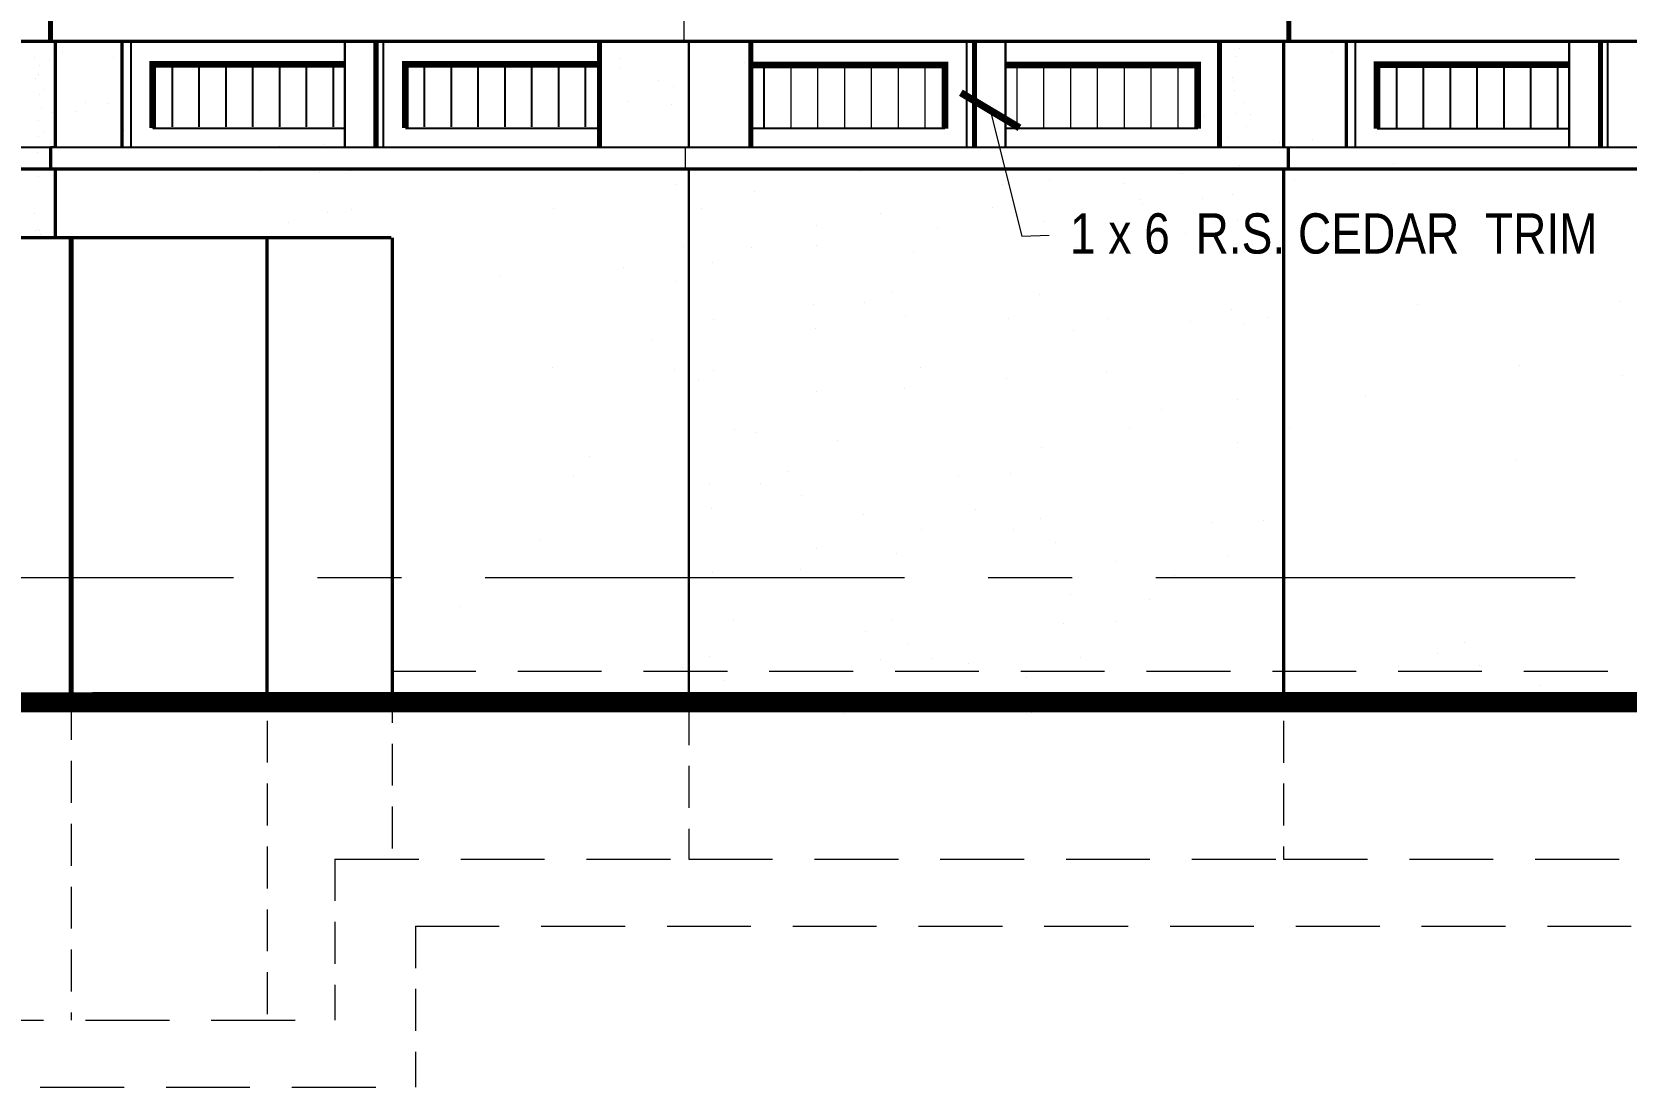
# Model space of a CAD drawing. Header units: inches. Extents: x 279 to 11006, y 233 to 7807.
# Drawn here: x 2190.2 to 2427.9, y 362 to 519.3 of the extents above; entities that cross this region are included whole.
import ezdxf

# ---------------------------------------------------------------- set-up
doc = ezdxf.new("R2010")
doc.units = ezdxf.units.IN
doc.header["$MEASUREMENT"] = 0
doc.linetypes.add('CENTER', pattern=[2, 1.25, -0.25, 0.25, -0.25])
doc.linetypes.add('HIDDEN', pattern=[0.375, 0.25, -0.125])
doc.layers.add('FOUNDATION', color=7, linetype='HIDDEN', lineweight=20)
for name, color, linetype in [('LLMASONRY', 12, 'Continuous'), ('NORTH_ELEVATION', 7, 'Continuous'), ('SOUTH_ELEVATION', 7, 'Continuous'), ('SOUTH_ELEVATION_TEXT', 7, 'Continuous')]:
    doc.layers.add(name, color=color, linetype=linetype)
doc.styles.add('ARCHENT', font='technical.ttf', dxfattribs={"height": 6})
doc.styles.add('ARCHENTLTD', font='technical.ttf', dxfattribs={"height": 0.1875})
doc.dimstyles.new('ARCHENTLTD', dxfattribs={"dimscale": 0.05, "dimtxt": 0.1875, "dimasz": 3, "dimexe": 9, "dimexo": 1, "dimgap": 2.5, "dimtad": 0, "dimdec": 1, "dimzin": 1, "dimdsep": 46, "dimlunit": 4, "dimtxsty": 'ARCHENTLTD', "dimblk": 'ARCHTICK', "dimcen": 6, "dimclrd": 256, "dimclre": 256, "dimclrt": 256, "dimaunit": 1, "dimadec": 0, "dimazin": 0, "dimtfac": 1, "dimtdec": 1, "dimtofl": 0, "dimtmove": 1, "dimatfit": 3, "dimldrblk": 'ARCHTICK', "dimfxl": 1, "dimfrac": 2, "dimtolj": 1, "dimtzin": 0, "dimlwd": 9, "dimlwe": 9, "dimarcsym": 0})

# ---------------------------------------------------------------- blocks, each defined once
blk = doc.blocks.new('_ArchTick')
at = {"color": 0, "linetype": 'ByBlock', "const_width": 0.15}
blk.add_lwpolyline([(-0.5, -0.5), (0.5, 0.5)], dxfattribs=at)

msp = doc.modelspace()

# ---------------------------------------------------------------- linework, layer by layer
at = {"layer": 'FOUNDATION', "linetype": 'HIDDEN', "ltscale": 25}
for p, q in [((2288.173921476555, 437.9573446455834), (2288.166783755649, 395.9573446489939)), ((2243.957341694461, 431.9103251767923), (2243.951231638728, 395.9573446489938)), ((2225.304244697889, 425.9573446455834), (2225.295065813265, 371.9466654318778)), ((2376.851270896648, 425.9501170321709, -0.3407284259460739), (2376.846173752874, 395.9573446489936, -0.3407284259460739)), ((2196.089310795714, 419.9573516053398), (2196.081151616352, 371.9468539104893)), ((2235.422221780978, 395.9573367601354), (2235.418143084657, 371.9573446455835)), ((2247.422221782319, 385.9573446489954), (2247.418143084657, 361.9573446455856))]:
    msp.add_line(p, q, dxfattribs=at)
at = {"layer": 'FOUNDATION', "ltscale": 50}
msp.add_line((2243.91523912775, 423.9573446455834), (3653.574640055906, 423.9573446455834), dxfattribs=at)
at = {"layer": 'LLMASONRY', "color": 27, "linetype": 'Continuous', "lineweight": 20, "ltscale": 0.75}
msp.add_line((2237.943486406221, 492.7822756551077, -0.3407284259460739), (2237.943486406221, 492.7822756551077, -0.3407284259460739), dxfattribs=at)
at = {"layer": 'LLMASONRY', "color": 27, "linetype": 'Continuous', "ltscale": 0.5, "const_width": 0.5}
msp.add_lwpolyline([(2243.815176785793, 488.5868991813659), (2172.229271609623, 488.5868991813658)], dxfattribs=at)
at = {"layer": 'NORTH_ELEVATION', "color": 49, "linetype": 'Continuous', "lineweight": 20, "ltscale": 0.5}
msp.add_line((2287.424954951748, 521.3713159014942), (2287.424954951748, 517.8713159014942), dxfattribs=at)
at = {"layer": 'NORTH_ELEVATION', "color": 7, "linetype": 'Continuous', "ltscale": 0.5}
for p, q in [((2205.015396055852, 502.1001196521493), (2205.015396055852, 517.8387460225749)), ((2242.673078532974, 502.1477035900562), (2242.673078532974, 517.9284745047653)), ((2329.611958783944, 502.0723527337607), (2329.612450029531, 517.8531236408246)), ((2367.269641705692, 502.086049777796), (2367.270129695216, 517.762222898433)), ((2387.540890326261, 502.1054142910707), (2387.540890326261, 517.7815874193029)), ((2425.198572803382, 502.0905449867842), (2425.198572803382, 517.8713159014942)), ((2208.24593703715, 504.9317445725837), (2236.879534250019, 504.9317445725837)), ((2245.929142740442, 504.9317445725837), (2274.929142740442, 504.9317445725837)), ((2326.355981243518, 504.8564950741941), (2297.355981257569, 504.857397826165)), ((2364.039186928552, 504.8553220194283), (2335.405589729557, 504.856213365508)), ((2390.771431307558, 504.8745859693117), (2419.405028520428, 504.8745859693117)), ((2155.128777514789, 502.1001301632386, 0.9999999999999925), (2616.426096336543, 502.1000329680903, 0.2043235023517326)), ((2193.979089617321, 502.1001301632386), (2192.998985889178, 502.1001301632386)), ((2376.620659119098, 502.1001301632386), (2377.600762847241, 502.1001301632386))]:
    msp.add_line(p, q, dxfattribs=at)
at = {"layer": 'NORTH_ELEVATION', "color": 47, "linetype": 'Continuous', "ltscale": 0.5}
for p, q in [((2208.24593703715, 504.9317445725837), (2208.24593703715, 514.4432056553751)), ((2236.879534250019, 514.4432056553742, 42.20675798287898), (2208.24593703715, 514.4432056553742, 43.09372414368741)), ((2236.879534250019, 514.4432056553742, -2.863448740039523), (2208.324705454927, 514.4432056553742, -1.978922542348246)), ((2335.405885815427, 514.36767444369, 42.20675798287898), (2364.039483014423, 514.3667830976103, 43.09372414368741)), ((2335.405885815427, 514.36767444369, -2.863448740039523), (2363.960714596683, 514.3667855496226, -1.978922542348246)), ((2364.039186928552, 504.8553220194283), (2364.039483014423, 514.3667830976103)), ((2390.771431307558, 504.8745859693117), (2390.771431307558, 514.3860470521031)), ((2419.405028520428, 514.3860470521031, 42.20675798287898), (2390.771431307558, 514.3860470521031, 43.09372414368741)), ((2419.405028520428, 514.3860470521022, -2.863448740039523), (2390.850199725336, 514.3860470521031, -1.978922542348246))]:
    msp.add_line(p, q, dxfattribs=at)
at = {"layer": 'NORTH_ELEVATION', "color": 4, "linetype": 'Continuous', "ltscale": 0.5}
for p, q in [((2211.185213748339, 505.1449114805328, 0.02107745765175428), (2211.185213748339, 514.6563725633241, 0.02107745765175428)), ((2215.185213748339, 505.1449114805328, 0.02107745765175428), (2215.185213748339, 514.6563725633241, 0.02107745765175428)), ((2219.185213748339, 505.1449114805328, 0.02107745765175428), (2219.185213748339, 514.6563725633241, 0.02107745765175428)), ((2223.185213748339, 505.1449114805328, 0.02107745765175428), (2223.185213748339, 514.6563725633241, 0.02107745765175428)), ((2227.185213748339, 505.1449114805328, 0.02107745765175428), (2227.185213748339, 514.6563725633241, 0.02107745765175428)), ((2231.185213748339, 505.1449114805328, 0.02107745765175428), (2231.185213748339, 514.6563725633241, 0.02107745765175428)), ((2235.185213748339, 505.1449114805328, 0.02107745765175428), (2235.185213748339, 514.6563725633241, 0.02107745765175428)), ((2248.789651033854, 505.1449114805328, 0.0210774576517565), (2248.789651033854, 514.6563725633232, 0.0210774576517565)), ((2252.789651033854, 505.1449114805328, 0.0210774576517565), (2252.789651033854, 514.6563725633232, 0.0210774576517565)), ((2256.789651033854, 505.1449114805328, 0.0210774576517565), (2256.789651033854, 514.6563725633232, 0.0210774576517565)), ((2260.789651033854, 505.1449114805328, 0.0210774576517565), (2260.789651033854, 514.6563725633232, 0.0210774576517565)), ((2264.789651033854, 505.1449114805328, 0.0210774576517565), (2264.789651033854, 514.6563725633232, 0.0210774576517565)), ((2268.789651033854, 505.1449114805328, 0.0210774576517565), (2268.789651033854, 514.6563725633232, 0.0210774576517565)), ((2272.789651033854, 505.1449114805328, 0.0210774576517565), (2272.789651033854, 514.6563725633232, 0.0210774576517565)), ((2393.710708018748, 504.8745859693117, 0.02107745765175428), (2393.710708018748, 514.5992139600521, 0.02107745765175428)), ((2397.710708018748, 504.8745859693117, 0.02107745765175428), (2397.710708018748, 514.5992139600521, 0.02107745765175428)), ((2401.710708018748, 504.8745859693117, 0.02107745765175428), (2401.710708018748, 514.5992139600521, 0.02107745765175428)), ((2405.710708018748, 504.8745859693117, 0.02107745765175428), (2405.710708018748, 514.5992139600521, 0.02107745765175428)), ((2409.710708018748, 504.8745859693117, 0.02107745765175428), (2409.710708018748, 514.5992139600521, 0.02107745765175428)), ((2413.710708018748, 504.8745859693117, 0.02107745765175428), (2413.710708018748, 514.5992139600521, 0.02107745765175428)), ((2417.710708018748, 504.8745859693117, 0.02107745765175428), (2417.710708018748, 514.5992139600521, 0.02107745765175428))]:
    msp.add_line(p, q, dxfattribs=at)
at = {"layer": 'NORTH_ELEVATION', "color": 37, "linetype": 'Continuous', "ltscale": 0.5}
for p, q in [((2267.243358836905, 514.2202937620732), (2267.243358836905, 514.2202937620732)), ((2277.889698966358, 513.9964506981387), (2277.889698966358, 513.9964506981387)), ((2305.042054304144, 514.1457077574798), (2305.042054304144, 514.1457077574798)), ((2297.397282930514, 509.2050433453753), (2297.397282930514, 509.2050433453753)), ((2285.587722005754, 508.530499485787), (2285.587722005754, 508.530499485787)), ((2297.064300460533, 504.1944223588127), (2297.064300460533, 504.1944223588127)), ((2297.397690141871, 506.0085655427058), (2297.397690141871, 506.0085655427058)), ((2233.755287731135, 502.4309733972668), (2233.755287731135, 502.4309733972668)), ((2376.178349557396, 502.739978501897), (2376.178349557396, 502.739978501897)), ((2381.167781788623, 503.234704101742), (2381.167781788623, 503.234704101742)), ((2393.225060526598, 499.7115148909479), (2393.225060526598, 499.7115148909479)), ((2190.765829298301, 489.6861198169863), (2190.765829298301, 489.6861198169863)), ((2374.553295931051, 476.6552801227144), (2374.553295931051, 476.6552801227144)), ((2266.002268463365, 443.5128019237145, 48312), (2266.002268463365, 443.5128019237145, 48312))]:
    msp.add_line(p, q, dxfattribs=at)
at = {"layer": 'NORTH_ELEVATION', "color": 37, "linetype": 'Continuous', "lineweight": 20, "ltscale": 0.5}
for p, q in [((2296.524216006748, 514.7162023695803), (2296.524216006748, 514.7162023695803)), ((2369.884352071487, 515.6345318717779), (2369.884352071487, 515.6345318717779)), ((2191.150884626122, 512.949916504801), (2191.150884626122, 512.949916504801)), ((2285.900142409444, 511.1379783011889), (2285.900142409444, 511.1379783011889)), ((2191.966825989108, 510.6518205772245), (2191.966825989108, 510.6518205772245)), ((2193.192107420182, 507.2468265542029), (2193.192107420182, 507.2468265542029)), ((2369.716429131509, 507.0482510853644, 0.6156867711752291), (2369.716429131509, 507.0482510853644, 0.6156867711752291)), ((2191.294476667103, 506.0379024354224), (2191.294476667103, 506.0379024354224)), ((2192.029398104352, 504.3869658289914), (2192.029398104352, 504.3869658289914)), ((2191.199961100441, 503.6269268454234), (2191.199961100441, 503.6269268454234)), ((2192.981824688313, 502.739978501897), (2192.981824688313, 502.739978501897)), ((2368.626975063775, 503.5341142875752, 0.6156867711752291), (2368.626975063775, 503.5341142875752, 0.6156867711752291)), ((2290.205706044679, 498.9199626569471), (2290.205706044679, 498.9199626569471)), ((2313.563795644734, 498.5190869416119), (2313.563795644734, 498.5190869416119)), ((2341.935480051767, 497.1211384817761), (2341.935480051767, 497.1211384817761)), ((2361.767477680542, 498.2107754959752), (2361.767477680542, 498.2107754959752)), ((2405.779174815554, 498.7418315473624), (2405.779174815554, 498.7418315473624)), ((2298.002299008451, 495.5371273368646, 0.6156867711752291), (2298.002299008451, 495.5371273368646, 0.6156867711752291)), ((2334.960175433876, 496.4592965906468, -0.3407284259460739), (2334.960175433876, 496.4592965906468, -0.3407284259460739)), ((2355.422448776523, 494.2604459707463, -0.3407284259460739), (2355.422448776523, 494.2604459707463, -0.3407284259460739)), ((2355.790544249116, 493.4836943470909), (2355.790544249116, 493.4836943470909)), ((2422.330615239664, 492.1451331688559, -0.3407284259460739), (2422.330615239664, 492.1451331688559, -0.3407284259460739)), ((2325.31030515249, 490.1324118399689, -0.3407284259460739), (2325.31030515249, 490.1324118399689, -0.3407284259460739)), ((2385.372738814239, 491.2229639150746, 0.6156867711752291), (2385.372738814239, 491.2229639150746, 0.6156867711752291)), ((2362.268181577915, 489.2102425861876, 0.6156867711752291), (2362.268181577915, 489.2102425861876, 0.6156867711752291)), ((2427.129220208184, 479.0339791984252, -0.3407284259460739), (2427.129220208184, 479.0339791984252, -0.3407284259460739)), ((2320.51170018397, 477.0212578695382, -0.3407284259460739), (2320.51170018397, 477.0212578695382, -0.3407284259460739)), ((2267.863055557528, 469.2503969858462, -0.3407284259460739), (2267.863055557528, 469.2503969858462, -0.3407284259460739)), ((2285.996616228093, 468.9623479365218), (2285.996616228093, 468.9623479365218)), ((2289.634846994605, 467.4046384068988, -0.3407284259460739), (2289.634846994605, 467.4046384068988, -0.3407284259460739)), ((2307.152705038685, 465.6211656967398, -0.3407284259460739), (2307.152705038685, 465.6211656967398, -0.3407284259460739)), ((2389.037220619442, 464.9362335640562, -0.3407284259460739), (2389.037220619442, 464.9362335640562, -0.3407284259460739)), ((2358.603699772712, 462.9235122351693, -0.3407284259460739), (2358.603699772712, 462.9235122351693, -0.3407284259460739)), ((2298.075451742447, 459.5349276357729, -0.3407284259460739), (2298.075451742447, 459.5349276357729, -0.3407284259460739)), ((2310.386144444496, 458.4086963621294, -0.3407284259460739), (2310.386144444496, 458.4086963621294, -0.3407284259460739)), ((2305.025717843762, 450.1150097155323, -0.3407284259460739), (2305.025717843762, 450.1150097155323, -0.3407284259460739)), ((2322.808539141517, 445.1428453439848, -0.3407284259460739), (2322.808539141517, 445.1428453439848, -0.3407284259460739)), ((2342.810757756613, 443.1813388236105, -0.3407284259460739), (2342.810757756613, 443.1813388236105, -0.3407284259460739)), ((2291.666722698478, 438.7149175427339, -0.3407284259460739), (2291.666722698478, 438.7149175427339, -0.3407284259460739)), ((2360.593579054368, 438.2091744520631, -0.3407284259460739), (2360.593579054368, 438.2091744520631, -0.3407284259460739)), ((2294.900162104288, 431.5024482081235, -0.3407284259460739), (2294.900162104288, 431.5024482081235, -0.3407284259460739)), ((2320.705242246217, 428.0299656533671, -0.3407284259460739), (2320.705242246217, 428.0299656533671, -0.3407284259460739)), ((2338.488063543971, 423.0578012818196, -0.3407284259460739), (2338.488063543971, 423.0578012818196, -0.3407284259460739)), ((2405.984277904123, 424.7411757675754, -0.3407284259460739), (2405.984277904123, 424.7411757675754, -0.3407284259460739)), ((2293.458821320108, 422.6371324251368, -0.3407284259460739), (2293.458821320108, 422.6371324251368, -0.3407284259460739)), ((2423.767099201877, 419.769011396028, -0.3407284259460739), (2423.767099201877, 419.769011396028, -0.3407284259460739)), ((2311.241642617862, 417.6649680535893, -0.3407284259460739), (2311.241642617862, 417.6649680535893, -0.3407284259460739))]:
    msp.add_line(p, q, dxfattribs=at)
at = {"layer": 'NORTH_ELEVATION', "color": 5, "linetype": 'Continuous', "ltscale": 0.5}
msp.add_line((2299.41670454538, 504.8573336771299, 0.02107745765175428), (2299.417007267004, 514.5819616631582, 0.02107745765175428), dxfattribs=at)
at = {"layer": 'NORTH_ELEVATION', "color": 5, "linetype": 'Continuous', "lineweight": 9, "ltscale": 0.5}
for p, q in [((2303.416704543442, 504.8572091596163, 0.02107745765175428), (2303.417007265065, 514.5818371456455, 0.02107745765175428)), ((2307.416704541504, 504.8570846421037, 0.02107745765175428), (2307.417007263127, 514.581712628132, 0.02107745765175428)), ((2311.416704539566, 504.8569601245902, 0.02107745765175428), (2311.417007261189, 514.5815881106184, 0.02107745765175428)), ((2315.416704537628, 504.8568356070766, 0.02107745765175428), (2315.417007259251, 514.5814635931058, 0.02107745765175428)), ((2319.416704535689, 504.856711089564, 0.02107745765175428), (2319.417007257313, 514.5813390755923, 0.02107745765175428)), ((2323.416704533752, 504.8565865720504, 0.02107745765175428), (2323.417007255375, 514.5812145580787, 0.02107745765175428)), ((2337.099910230415, 504.8561606223641, 0.02107745765175428), (2337.100212952039, 514.5807886083924, 0.02107745765175428)), ((2341.099910228477, 504.8560361048505, 0.02107745765175428), (2341.100212950101, 514.5806640908797, 0.02107745765175428)), ((2345.099910226539, 504.8559115873379, 0.02107745765175428), (2345.100212948163, 514.5805395733662, 0.02107745765175428)), ((2349.099910224601, 504.8557870698244, 0.02107745765175428), (2349.100212946224, 514.5804150558527, 0.02107745765175428)), ((2353.099910222663, 504.8556625523108, 0.02107745765175428), (2353.100212944286, 514.58029053834, 0.02107745765175428)), ((2357.099910220725, 504.8555380347982, 0.02107745765175428), (2357.100212942348, 514.5801660208265, 0.02107745765175428)), ((2361.099910218787, 504.8554135172847, 0.02107745765175428), (2361.10021294041, 514.5800415033129, 0.02107745765175428))]:
    msp.add_line(p, q, dxfattribs=at)
at = {"layer": 'NORTH_ELEVATION', "color": 37, "linetype": 'Continuous', "lineweight": 9, "ltscale": 0.5}
msp.add_line((2299.39254018513, 510.9960392987807), (2299.39254018513, 510.9960392987807), dxfattribs=at)
at = {"layer": 'NORTH_ELEVATION', "color": 7, "linetype": 'Continuous', "lineweight": 20, "ltscale": 0.5}
for p, q in [((2287.62904155772, 502.1070224480154), (2287.62904155772, 498.8405449867842)), ((2287.360687253949, 487.3079635461036), (2287.360687253949, 487.3079635461036)), ((2286.398628925184, 482.063995167644), (2286.398628925184, 482.063995167644))]:
    msp.add_line(p, q, dxfattribs=at)
at = {"layer": 'NORTH_ELEVATION', "color": 27, "linetype": 'Continuous', "lineweight": 20, "ltscale": 0.5}
for p, q in [((2191.154510849316, 497.7371277668217), (2191.154510849316, 497.7371277668217)), ((2191.255309739438, 499.0802591018628), (2191.255309739438, 499.0802591018628)), ((2224.105691798863, 498.5285108216549, -0.3407284259460739), (2224.105691798863, 498.5285108216549, -0.3407284259460739)), ((2237.702363768274, 498.5803010983063, -0.3407284259460739), (2237.702363768274, 498.5803010983063, -0.3407284259460739)), ((2190.583944403137, 492.2380571194635), (2190.583944403137, 492.2380571194635)), ((2191.075607431218, 489.7623005987207), (2191.075607431218, 489.7623005987207)), ((2191.529641448686, 489.0965818494687), (2191.529641448686, 489.0965818494687))]:
    msp.add_line(p, q, dxfattribs=at)
at = {"layer": 'NORTH_ELEVATION', "linetype": 'HIDDEN', "lineweight": 5, "ltscale": 50}
for p, q in [((2235.422221489949, 395.9556242755356), (2288.166783755649, 395.9573446489936)), ((2288.166783755649, 395.9573446489936), (2376.846183692595, 395.9573446489935)), ((2376.846183692595, 395.9573446489935), (2465.368256156757, 395.9573446489932)), ((2247.422219956333, 385.9466001245208), (2520.163078720284, 385.9573446489954)), ((2010.739444140913, 371.9480496745161), (2235.418141258671, 371.9466001211087)), ((2022.739444988213, 361.9530353829008), (2247.418143084657, 361.9573446455856))]:
    msp.add_line(p, q, dxfattribs=at)
at = {"layer": 'NORTH_ELEVATION', "color": 7, "linetype": 'Continuous', "ltscale": 0.5, "const_width": 0.5}
for points in [[(2155.190940356275, 517.8713159014933), (2571.34963299005, 517.8713159014942)], [(2193.052902852421, 502.1001221726415), (2193.051290869377, 498.911882470029)], [(2377.549520942014, 502.1000832992828), (2377.548457867041, 498.8405449867842)], [(2616.4240177662, 498.8405449867842), (2154.776318195727, 498.8405449867842)]]:
    msp.add_lwpolyline(points, dxfattribs=at)
at = {"layer": 'NORTH_ELEVATION', "color": 37, "linetype": 'Continuous', "ltscale": 0.5, "const_width": 0.5}
msp.add_lwpolyline([(2193.748455405121, 517.8713159014942), (2193.748455405121, 502.1001301632386)], dxfattribs=at)
at = {"layer": 'NORTH_ELEVATION', "color": 7, "linetype": 'Continuous', "ltscale": 0.5}
for points, const_width, elevation in [([(2236.879534250019, 514.4432056553751), (2208.245937037149, 514.4432056553742), (2208.245937037149, 504.9317445725837)], 1, 45.00101702375491), ([(2274.806598876773, 514.4432056553751), (2245.929142740442, 514.4432056553742), (2245.929142740442, 504.9317445725837)], 1, 45.00101702375494), ([(2297.478821207049, 514.3688550896334), (2326.356277329388, 514.3679561523761), (2326.355981243518, 504.8564950741941)], 1, 45.00101702375494), ([(2335.405885815427, 514.3676744436909), (2364.039483014424, 514.3667830976103), (2364.039186928553, 504.8553220194283)], 1, 45.00101702375491), ([(2419.405028520428, 514.3860470521031), (2390.771431307558, 514.3860470521031), (2390.771431307558, 504.8745859693117)], 1, 45.00101702375491), ([(2193.748455405121, 498.8405449867842), (2193.748455405121, 488.5868991813658)], 0.5, -0.3407284259460739), ([(2376.851270896648, 498.8405449867842), (2376.851270896648, 419.3489873717748)], 0.5, -0.3407284259460739)]:
    msp.add_lwpolyline(points, dxfattribs=dict(at, const_width=const_width, elevation=elevation))
at = {"layer": 'NORTH_ELEVATION', "color": 37, "linetype": 'Continuous', "ltscale": 0.5, "const_width": 0.5, "elevation": -0.3407284259460739}
msp.add_lwpolyline([(2376.851270896648, 498.8405449867842), (2376.851270896648, 455.367919382641)], dxfattribs=at)
at = {"layer": 'NORTH_ELEVATION', "color": 27, "linetype": 'Continuous', "ltscale": 0.5, "const_width": 0.5}
for points in [[(2225.274928685563, 488.5868991813658), (2225.307341967886, 419.3404610790805)], [(2243.962622811995, 488.5868991813659), (2243.954960311309, 419.3415102471546)]]:
    msp.add_lwpolyline(points, dxfattribs=at)
at = {"layer": 'NORTH_ELEVATION', "color": 3, "linetype": 'Continuous', "ltscale": 0.5, "const_width": 3, "elevation": -2}
msp.add_lwpolyline([(2659.596771172674, 419.364895438237), (2153.598700213714, 419.3364265468322)], dxfattribs=at)
at = {"layer": 'SOUTH_ELEVATION', "color": 37, "linetype": 'Continuous', "lineweight": 20, "ltscale": 0.5}
for p, q in [((2194.788401282813, 516.242997100363, -0.5703083282757525), (2194.788401282813, 516.242997100363, -0.5703083282757525)), ((2288.173921476555, 517.8713159014942), (2288.173921476555, 502.1070139671292)), ((2190.57252532142, 515.5023997669814, -0.5703083282757525), (2190.57252532142, 515.5023997669814, -0.5703083282757525)), ((2192.914813806416, 515.1940316378614, -0.5703083282757525), (2192.914813806416, 515.1940316378614, -0.5703083282757525)), ((2202.37035634703, 515.5015770698683, -0.5703083282757525), (2202.37035634703, 515.5015770698683, -0.5703083282757525)), ((2277.96671333445, 515.2941993569484, -0.5703083282757525), (2277.96671333445, 515.2941993569484, -0.5703083282757525)), ((2190.733489723221, 512.3799498820008, -0.5703083282757525), (2190.733489723221, 512.3799498820008, -0.5703083282757525)), ((2283.684228644404, 512.0603339794461, -0.5703083282757525), (2283.684228644404, 512.0603339794461, -0.5703083282757525)), ((2191.336055459369, 509.9319514766612, -0.5703083282757525), (2191.336055459369, 509.9319514766612, -0.5703083282757525)), ((2198.298347938136, 508.7471421058408, -0.5703083282757525), (2198.298347938136, 508.7471421058408, -0.5703083282757525)), ((2201.600862326786, 508.6761344995102, -0.5703083282757525), (2201.600862326786, 508.6761344995102, -0.5703083282757525)), ((2279.043431369502, 508.9684633066609, -0.5703083282757525), (2279.043431369502, 508.9684633066609, -0.5703083282757525)), ((2196.957611872, 507.4576938269165, -0.5703083282757525), (2196.957611872, 507.4576938269165, -0.5703083282757525)), ((2286.182174764597, 496.5672897671848, -0.5703083282757525), (2286.182174764597, 496.5672897671848, -0.5703083282757525)), ((2370.029090387767, 491.1711503005272, -0.5703083282757525), (2370.029090387767, 491.1711503005272, -0.5703083282757525)), ((2370.943021428384, 475.8366679944311, -0.5703083282757525), (2370.943021428384, 475.8366679944311, -0.5703083282757525)), ((2282.53612188737, 473.3021319827167, -0.5703083282757525), (2282.53612188737, 473.3021319827167, -0.5703083282757525))]:
    msp.add_line(p, q, dxfattribs=at)
at = {"layer": 'SOUTH_ELEVATION', "color": 7, "linetype": 'Continuous', "lineweight": 30, "ltscale": 50}
for p, q in [((2236.879534250019, 517.9094948771717), (2236.879534250019, 502.1287239624617)), ((2335.405993718855, 517.8339636638086), (2335.405502473267, 502.0531927567447)), ((2419.405028520428, 517.8523362739006), (2419.405028520428, 502.0715653591906))]:
    msp.add_line(p, q, dxfattribs=at)
at = {"layer": 'SOUTH_ELEVATION', "color": 7, "linetype": 'Continuous', "lineweight": 30, "ltscale": 0.5}
for p, q in [((2241.537144263792, 502.1477035900562), (2241.537144263791, 517.9284745047662)), ((2288.173921476555, 517.8713159014942), (2288.173921476555, 502.1070139667618)), ((2330.747893052575, 502.0723173728331), (2330.748384298164, 517.8530882798971)), ((2424.0626385342, 502.0905449867842), (2424.062638534199, 517.8713159014942)), ((2288.173921476555, 498.8405449867842), (2288.173921476555, 419.3439981317449))]:
    msp.add_line(p, q, dxfattribs=at)
at = {"layer": 'SOUTH_ELEVATION', "color": 37, "linetype": 'Continuous', "lineweight": 20, "ltscale": 0.75}
for p, q in [((2370.23627771756, 516.7492055484381, -0.3407284259460739), (2370.23627771756, 516.7492055484381, -0.3407284259460739)), ((2369.184359030328, 512.5433603562824, -2.036554371278322), (2369.184359030328, 512.5433603562824, -2.036554371278322)), ((2376.711075787462, 512.6643888612398, -0.3407284259460739), (2376.711075787462, 512.6643888612398, -0.3407284259460739)), ((2369.56868435886, 510.5086258854546, -0.3407284259460739), (2369.56868435886, 510.5086258854546, -0.3407284259460739)), ((2371.853722133503, 506.9192519038834, -0.3407284259460739), (2371.853722133503, 506.9192519038834, -0.3407284259460739)), ((2371.243161153632, 505.1248573662908, -0.3407284259460739), (2371.243161153632, 505.1248573662908, -0.3407284259460739)), ((2370.23627771756, 499.3056428070504, -0.3407284259460739), (2370.23627771756, 499.3056428070504, -0.3407284259460739)), ((2378.456561361826, 497.1125189437817, -2.036554371278322), (2378.456561361826, 497.1125189437817, -2.036554371278322)), ((2353.076310521391, 496.684871085462, -0.3407284259460739), (2353.076310521391, 496.684871085462, -0.3407284259460739)), ((2369.184359030328, 495.0997976148947, -2.036554371278322), (2369.184359030328, 495.0997976148947, -2.036554371278322)), ((2268.064164251813, 493.0069894813896, -0.3407284259460739), (2268.064164251813, 493.0069894813896, -0.3407284259460739)), ((2290.034202868805, 492.9787580563725, -0.3407284259460739), (2290.034202868805, 492.9787580563725, -0.3407284259460739)), ((2316.704246806025, 492.2480169675409, -0.3407284259460739), (2316.704246806025, 492.2480169675409, -0.3407284259460739)), ((2333.407173454916, 493.057579094514, -0.3407284259460739), (2333.407173454916, 493.057579094514, -0.3407284259460739)), ((2307.194170064975, 490.3579863347841, -0.3407284259460739), (2307.194170064975, 490.3579863347841, -0.3407284259460739)), ((2341.004708048967, 491.0848176833751, -0.3407284259460739), (2341.004708048967, 491.0848176833751, -0.3407284259460739)), ((2307.262870937043, 487.4642396393556, -0.3407284259460739), (2307.262870937043, 487.4642396393556, -0.3407284259460739)), ((2291.733930885835, 484.8961915320988, -0.3407284259460739), (2291.733930885835, 484.8961915320988, -0.3407284259460739)), ((2297.502262134468, 487.1529763551835, -0.3407284259460739), (2297.502262134468, 487.1529763551835, -0.3407284259460739)), ((2321.624722086213, 486.5687223355408, -0.3407284259460739), (2321.624722086213, 486.5687223355408, -0.3407284259460739)), ((2260.044300889804, 482.9033287518978, -0.3407284259460739), (2260.044300889804, 482.9033287518978, -0.3407284259460739)), ((2318.321158027114, 480.5793931153839, -0.3407284259460739), (2318.321158027114, 480.5793931153839, -0.3407284259460739)), ((2340.3830329394, 480.1856243483762, -0.3407284259460739), (2340.3830329394, 480.1856243483762, -0.3407284259460739)), ((2306.722847923933, 478.6983387107239, -0.3407284259460739), (2306.722847923933, 478.6983387107239, -0.3407284259460739)), ((2314.327418315292, 478.8633879833242, -0.3407284259460739), (2314.327418315292, 478.8633879833242, -0.3407284259460739)), ((2396.855975287166, 478.5891653301078, -0.3407284259460739), (2396.855975287166, 478.5891653301078, -0.3407284259460739)), ((2291.900608867079, 476.3703206264036, -0.3407284259460739), (2291.900608867079, 476.3703206264036, -0.3407284259460739)), ((2350.784945104988, 476.5764440012199, -0.3407284259460739), (2350.784945104988, 476.5764440012199, -0.3407284259460739)), ((2307.112531337734, 475.1197809925661, -0.3407284259460739), (2307.112531337734, 475.1197809925661, -0.3407284259460739)), ((2345.466513025136, 474.8018558292124, -0.3407284259460739), (2345.466513025136, 474.8018558292124, -0.3407284259460739)), ((2291.832182381313, 468.8328152497988, -0.3407284259460739), (2291.832182381313, 468.8328152497988, -0.3407284259460739)), ((2322.761623975279, 469.2018767203272, -0.3407284259460739), (2322.761623975279, 469.2018767203272, -0.3407284259460739)), ((2350.503679213053, 468.7115981605057, -0.3407284259460739), (2350.503679213053, 468.7115981605057, -0.3407284259460739)), ((2320.300444533253, 466.0977982092791, -0.3407284259460739), (2320.300444533253, 466.0977982092791, -0.3407284259460739)), ((2427.340475858901, 468.110519538166, -0.3407284259460739), (2427.340475858901, 468.110519538166, -0.3407284259460739)), ((2295.041351639949, 459.9885615398825, -0.3407284259460739), (2295.041351639949, 459.9885615398825, -0.3407284259460739)), ((2340.700137875343, 457.268693209523, -0.3407284259460739), (2340.700137875343, 457.268693209523, -0.3407284259460739)), ((2270.999086433636, 453.1417058151155), (2270.999086433636, 453.1417058151155)), ((2291.236865583725, 451.792090556718, -0.3407284259460739), (2291.236865583725, 451.792090556718, -0.3407284259460739)), ((2298.841435975084, 451.9571398293183, -0.3407284259460739), (2298.841435975084, 451.9571398293183, -0.3407284259460739)), ((2302.835175686906, 453.6731449613781, -0.3407284259460739), (2302.835175686906, 453.6731449613781, -0.3407284259460739)), ((2291.626548997527, 448.2135328385602, -0.3407284259460739), (2291.626548997527, 448.2135328385602, -0.3407284259460739)), ((2314.202480795052, 447.2584504715569, -0.3407284259460739), (2314.202480795052, 447.2584504715569, -0.3407284259460739)), ((2330.905407443942, 448.06801259853, -0.3407284259460739), (2330.905407443942, 448.06801259853, -0.3407284259460739)), ((2336.626475887935, 445.0234689373965, -0.3407284259460739), (2336.626475887935, 445.0234689373965, -0.3407284259460739)), ((2340.620215599757, 446.7394740694563, -0.3407284259460739), (2340.620215599757, 446.7394740694563, -0.3407284259460739)), ((2307.275641635072, 442.2956285663213, -0.3407284259460739), (2307.275641635072, 442.2956285663213, -0.3407284259460739)), ((2319.12295607524, 441.5791558395567, -0.3407284259460739), (2319.12295607524, 441.5791558395567, -0.3407284259460739)), ((2351.987520707903, 440.3247795796351, -0.3407284259460739), (2351.987520707903, 440.3247795796351, -0.3407284259460739)), ((2368.690447356793, 441.1343417066082, -0.3407284259460739), (2368.690447356793, 441.1343417066082, -0.3407284259460739)), ((2304.814462193045, 439.1915500552732, -0.3407284259460739), (2304.814462193045, 439.1915500552732, -0.3407284259460739)), ((2345.060681547923, 435.3619576743995, -0.3407284259460739), (2345.060681547923, 435.3619576743995, -0.3407284259460739)), ((2356.907995988091, 434.6454849476349, -0.3407284259460739), (2356.907995988091, 434.6454849476349, -0.3407284259460739)), ((2318.51470008936, 431.5881008992128, -0.3407284259460739), (2318.51470008936, 431.5881008992128, -0.3407284259460739)), ((2314.520960377538, 429.872095767153, -0.3407284259460739), (2314.520960377538, 429.872095767153, -0.3407284259460739)), ((2403.793735747267, 428.2993110134212, -0.3407284259460739), (2403.793735747267, 428.2993110134212, -0.3407284259460739)), ((2291.268279163251, 426.1952676709825, -0.3407284259460739), (2291.268279163251, 426.1952676709825, -0.3407284259460739)), ((2346.584931846397, 425.9829685363648, -0.3407284259460739), (2346.584931846397, 425.9829685363648, -0.3407284259460739)), ((2399.799996035445, 426.5833058813614, -0.3407284259460739), (2399.799996035445, 426.5833058813614, -0.3407284259460739)), ((2287.27453945143, 424.4792625389227, -0.3407284259460739), (2287.27453945143, 424.4792625389227, -0.3407284259460739)), ((2329.882005197506, 425.1734064093916, -0.3407284259460739), (2329.882005197506, 425.1734064093916, -0.3407284259460739)), ((2415.161040855412, 421.8846165236, -0.3407284259460739), (2415.161040855412, 421.8846165236, -0.3407284259460739)), ((2302.635584271397, 419.7805731811613, -0.3407284259460739), (2302.635584271397, 419.7805731811613, -0.3407284259460739)), ((2319.338510920288, 420.5901353081344, -0.3407284259460739), (2319.338510920288, 420.5901353081344, -0.3407284259460739)), ((2322.955166037526, 420.210584504156, -0.3407284259460739), (2322.955166037526, 420.210584504156, -0.3407284259460739)), ((2334.802480477694, 419.4941117773915, -0.3407284259460739), (2334.802480477694, 419.4941117773915, -0.3407284259460739)), ((2343.190628118548, 419.5183701914484, -0.3407284259460739), (2343.190628118548, 419.5183701914484, -0.3407284259460739)), ((2339.196888406726, 417.8023650593886, -0.3407284259460739), (2339.196888406726, 417.8023650593886, -0.3407284259460739)), ((2291.011310251703, 395.8925213304883, -0.3407284259460739), (2291.011310251703, 395.8925213304883, -0.3407284259460739))]:
    msp.add_line(p, q, dxfattribs=at)
at = {"layer": 'SOUTH_ELEVATION', "color": 49, "linetype": 'Continuous', "lineweight": 20, "ltscale": 0.75}
for p, q in [((2383.91525754784, 516.1477296732073, 0.6592715740539206), (2383.91525754784, 516.1477296732073, 0.6592715740539206)), ((2369.387700377636, 511.8337850683322, 0.6592715740539206), (2369.387700377636, 511.8337850683322, 0.6592715740539206)), ((2371.038622763515, 508.7339003939171, 0.6592715740539206), (2371.038622763515, 508.7339003939171, 0.6592715740539206)), ((2364.679829277655, 494.4100286925295, 0.6592715740539206), (2364.679829277655, 494.4100286925295, 0.6592715740539206)), ((2234.295396646826, 492.3964221160777, 0.6592715740539206), (2234.295396646826, 492.3964221160777, 0.6592715740539206)), ((2401.814765024802, 489.1672617776558, 0.6592715740539206), (2401.814765024802, 489.1672617776558, 0.6592715740539206)), ((2345.826155367351, 487.1545404487688, 0.6592715740539206), (2345.826155367351, 487.1545404487688, 0.6592715740539206)), ((2278.386731201061, 484.1918509952266, 0.6592715740539206), (2278.386731201061, 484.1918509952266, 0.6592715740539206)), ((2369.127375416245, 477.8649662445487, 0.6592715740539206), (2369.127375416245, 477.8649662445487, 0.6592715740539206)), ((2335.871665632783, 476.5381761185672, 0.6592715740539206), (2335.871665632783, 476.5381761185672, 0.6592715740539206)), ((2362.965226518111, 476.1106833413014, 0.6592715740539206), (2362.965226518111, 476.1106833413014, 0.6592715740539206)), ((2412.06654055262, 469.6163475184758, 0.6592715740539206), (2412.06654055262, 469.6163475184758, 0.6592715740539206)), ((2335.574379839534, 467.6036261895888, 0.6592715740539206), (2335.574379839534, 467.6036261895888, 0.6592715740539206)), ((2369.965774873615, 464.4125202038013, 0.6592715740539206), (2369.965774873615, 464.4125202038013, 0.6592715740539206)), ((2353.847885538357, 460.2296049275892, 0.6592715740539206), (2353.847885538357, 460.2296049275892, 0.6592715740539206)), ((2377.647423222516, 460.0941268178276, 0.6592715740539206), (2377.647423222516, 460.0941268178276, 0.6592715740539206)), ((2369.993497169638, 458.0814054889397, 0.6592715740539206), (2369.993497169638, 458.0814054889397, 0.6592715740539206)), ((2273.322501725416, 455.9535539588096, 0.6592715740539206), (2273.322501725416, 455.9535539588096, 0.6592715740539206)), ((2411.545517064502, 455.4215213683556, 0.6592715740539206), (2411.545517064502, 455.4215213683556, 0.6592715740539206))]:
    msp.add_line(p, q, dxfattribs=at)
at = {"layer": 'SOUTH_ELEVATION', "color": 37, "linetype": 'Continuous', "ltscale": 0.75}
for p, q in [((2191.339547943708, 514.3040685235173), (2191.339547943708, 514.3040685235173)), ((2191.645642248919, 507.8664944229859), (2191.645642248919, 507.8664944229859)), ((2328.367790028201, 453.1371448873488, -0.3407284259460739), (2328.367790028201, 453.1371448873488, -0.3407284259460739)), ((2366.152829941052, 446.203473995427, -0.3407284259460739), (2366.152829941052, 446.203473995427, -0.3407284259460739)), ((2254.094328129486, 433.6526861445782, -0.3407284259460739), (2254.094328129486, 433.6526861445782, -0.3407284259460739)), ((2344.047314430655, 431.0521008251835, -0.3407284259460739), (2344.047314430655, 431.0521008251835, -0.3407284259460739)), ((2316.800893504546, 425.6592675969532, -0.3407284259460739), (2316.800893504546, 425.6592675969532, -0.3407284259460739)), ((2368.723242459843, 418.9823701174191, -0.3407284259460739), (2368.723242459843, 418.9823701174191, -0.3407284259460739))]:
    msp.add_line(p, q, dxfattribs=at)
at = {"layer": 'SOUTH_ELEVATION', "color": 37, "linetype": 'Continuous', "ltscale": 0.5}
for p, q in [((2214.986921634356, 514.1555609696197, -0.5703083282757525), (2214.986921634356, 514.1555609696197, -0.5703083282757525)), ((2241.464024374348, 513.1775415975899), (2241.464024374348, 513.1775415975899)), ((2330.821356293984, 513.1021530988457), (2330.821356293984, 513.1021530988457)), ((2423.989518644757, 513.1203829943179), (2423.989518644757, 513.1203829943179)), ((2203.93753079138, 504.5362106989433, -0.5703083282757525), (2203.93753079138, 504.5362106989433, -0.5703083282757525)), ((2191.052585347878, 501.2612445161021, -0.5703083282757525), (2191.052585347878, 501.2612445161021, -0.5703083282757525))]:
    msp.add_line(p, q, dxfattribs=at)
at = {"layer": 'SOUTH_ELEVATION', "color": 49, "linetype": 'Continuous', "ltscale": 0.75}
for p, q in [((2365.057317052243, 506.8611776556456, 0.6592715740539206), (2365.057317052243, 506.8611776556456, 0.6592715740539206)), ((2227.214002800656, 502.2239844604183, 1.000000000000199), (2227.214002800656, 502.2239844604183, 1.000000000000199)), ((2336.095403327651, 453.4088000394686, 0.6592715740539206), (2336.095403327651, 453.4088000394686, 0.6592715740539206)), ((2373.880443240502, 446.4751291475468, 0.6592715740539206), (2373.880443240502, 446.4751291475468, 0.6592715740539206)), ((2351.774927730105, 431.3237559773033, 0.6592715740539206), (2351.774927730105, 431.3237559773033, 0.6592715740539206)), ((2324.528506803997, 425.930922749073, 0.6592715740539206), (2324.528506803997, 425.930922749073, 0.6592715740539206)), ((2376.450855759294, 419.2540252695389, 0.6592715740539206), (2376.450855759294, 419.2540252695389, 0.6592715740539206))]:
    msp.add_line(p, q, dxfattribs=at)
at = {"layer": 'SOUTH_ELEVATION', "color": 27, "linetype": 'Continuous', "lineweight": 20, "ltscale": 0.75}
for p, q in [((2226.947307355741, 498.8433830885606, -0.3407284259460739), (2226.947307355741, 498.8433830885606, -0.3407284259460739)), ((2230.937715863593, 498.7985025311455, 0.9999999999999944), (2230.937715863593, 498.7985025311455, 0.9999999999999944)), ((2233.06922224431, 498.3697718437625, -0.3407284259460739), (2233.06922224431, 498.3697718437625, -0.3407284259460739)), ((2228.433409665171, 490.8922450223508, -0.3407284259460739), (2228.433409665171, 490.8922450223508, -0.3407284259460739))]:
    msp.add_line(p, q, dxfattribs=at)
at = {"layer": 'SOUTH_ELEVATION', "color": 27, "linetype": 'Continuous', "lineweight": 20, "ltscale": 0.5}
msp.add_line((2191.33354260789, 489.6956656933926, -0.5703083282757525), (2191.33354260789, 489.6956656933926, -0.5703083282757525), dxfattribs=at)
at = {"layer": 'SOUTH_ELEVATION', "color": 7, "linetype": 'Continuous', "ltscale": 0.5, "const_width": 0.75}
for points, elevation in [([(2192.998455405121, 521.3713159014942), (2192.998455405121, 517.8713159014942)], 0.9999999999999925), ([(2377.601270896648, 521.3713159014942), (2377.601270896648, 517.8713159014942)], 0.9999999999999925), ([(2241.537144263791, 517.9284745047662), (2241.537144263791, 502.1477035900562)], -1.70879427714496), ([(2274.850366665049, 517.8713159014942), (2274.850366665049, 502.0905449867842)], -1.70879427714496), ([(2297.436838001994, 517.8541252476246), (2297.436346756406, 502.0733543405606)], -1.70879427714496), ([(2330.748384298164, 517.8530882798971), (2330.747893052576, 502.0723173728331)], -1.70879427714496), ([(2367.270129695216, 517.762222898433), (2367.270129695216, 501.981451983723)], -1.70879427714496), ([(2424.062638534199, 517.8713159014942), (2424.062638534199, 502.0905449867842)], -1.70879427714496)]:
    msp.add_lwpolyline(points, dxfattribs=dict(at, elevation=elevation))
at = {"layer": 'SOUTH_ELEVATION', "color": 7, "linetype": 'Continuous', "ltscale": 0.5, "const_width": 0.5}
for points in [[(2203.649820193917, 517.8713159014942), (2203.649820193917, 502.1001199398756)], [(2376.844522221586, 517.8141572982231), (2376.844522221586, 502.1054355458346)], [(2386.175314464325, 517.8141572982231), (2386.175314464325, 502.1054355458346)]]:
    msp.add_lwpolyline(points, dxfattribs=at)
at = {"layer": 'SOUTH_ELEVATION', "color": 27, "linetype": 'Continuous', "ltscale": 0.5, "const_width": 0.75}
msp.add_lwpolyline([(2196.089310795713, 488.5868991813658), (2196.089310795713, 419.9573516053398)], dxfattribs=at)
at = {"layer": 'SOUTH_ELEVATION_TEXT', "color": 1, "linetype": 'CENTER', "lineweight": 5, "ltscale": 50}
msp.add_line((1957.819554091944, 437.9573446455834), (3555.172023897503, 437.9573446455834), dxfattribs=at)

# ---------------------------------------------------------------- texts
at = {"layer": 'SOUTH_ELEVATION_TEXT', "color": 7, "linetype": 'Continuous', "ltscale": 0.5, "insert": (2384.315310545695, 489.1893402931382), "char_height": 6, "width": 94.5, "attachment_point": 5, "style": 'ARCHENT'}
msp.add_mtext('1 x 6  R.S. CEDAR  TRIM', dxfattribs=at)

# ---------------------------------------------------------------- leaders
at = {"layer": 'NORTH_ELEVATION', "lineweight": 9, "ltscale": 100}
msp.add_leader([(2333.09889609956, 507.5981630362949), (2337.804850951192, 488.8197526359909), (2341.881778889312, 488.9594706224125)], dimstyle='ARCHENTLTD', override={"dimasz": 144, "dimgap": 1, "dimtad": 0}, dxfattribs=at)

doc.saveas('drawing.dxf')
